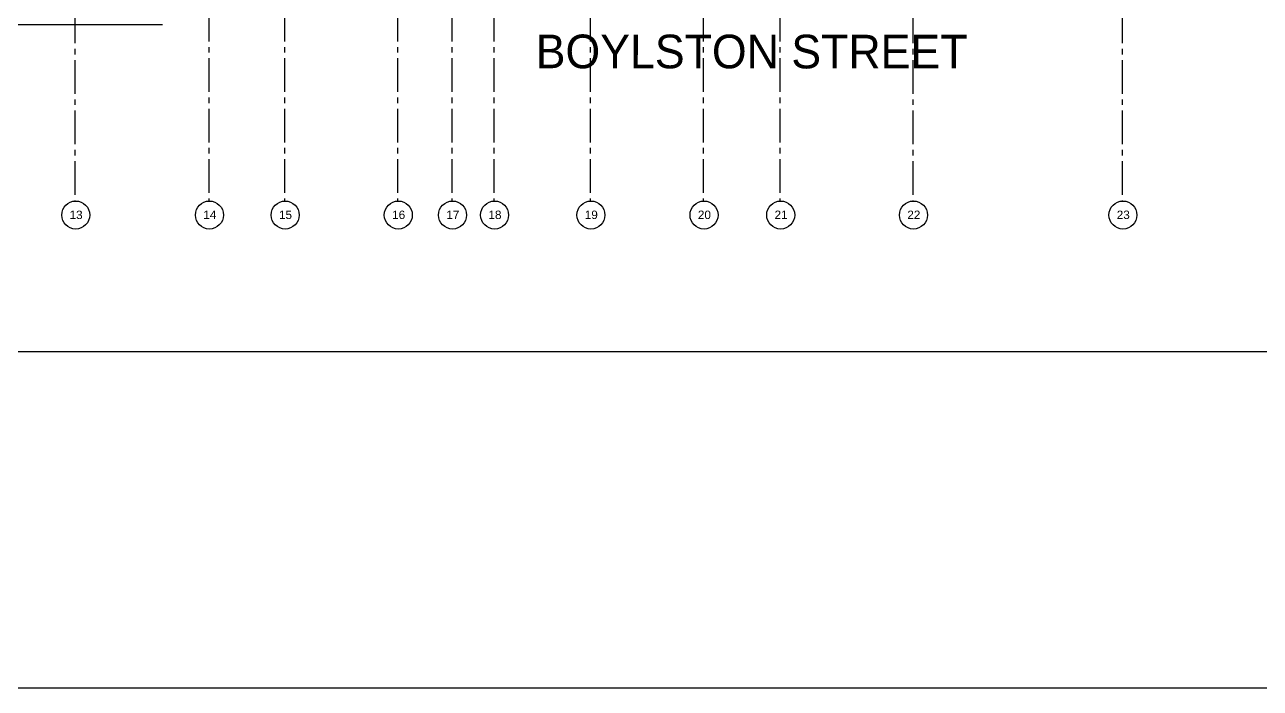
# Model space of a CAD drawing. Header units: inches. Extents: x 5931 to 10048, y 0 to 3185.
# Drawn here: x 7290 to 8612, y 0 to 710 of the extents above; entities that cross this region are included whole.
import ezdxf
from ezdxf.enums import TextEntityAlignment as Align

# ---------------------------------------------------------------- set-up
doc = ezdxf.new("R2010")
doc.units = ezdxf.units.IN
doc.header["$LTSCALE"] = 48
doc.header["$MEASUREMENT"] = 0
doc.linetypes.add('CENTER2', pattern=[1.125, 0.75, -0.125, 0.125, -0.125])
doc.linetypes.add('HIDDEN', pattern=[0.375, 0.25, -0.125])
for name, color, linetype in [('_0_Objects', 8, 'Continuous'), ('A-Grid(3-32)', 8, 'CENTER2'), ('A-Site-Pave', 8, 'Continuous'), ('S-Grid-Iden', 8, 'Continuous')]:
    doc.layers.add(name, color=color, linetype=linetype)
doc.layers.add('A-ANNO-NPLT', color=8, linetype='Continuous', plot=False)
doc.styles.add('ARIAL', font='arial.ttf', dxfattribs={"height": 0.1})
doc.styles.get("Standard").update_dxf_attribs({"font": 'arial.ttf'})

# ---------------------------------------------------------------- blocks, each defined once
blk = doc.blocks.new('Column Bubble')
blk.add_circle((-0.004, -0.002), 0.156)
blk.add_attdef('XX', text='', height=0.0938).set_placement((0, 0), align=Align.MIDDLE_CENTER)
blk = doc.blocks.new('1ST FLOOR - STRUCTURAL GRID')
at = {"layer": 'A-Grid(3-32)'}
for p, q in [((3328.5, -7426), (3328.5, -9520.7)), ((3471.5, -7424), (3471.5, -9520.7)), ((3552.5, -7424), (3552.5, -9520.7)), ((3673.5, -7424), (3673.5, -9520.7)), ((3731.5, -7424), (3731.5, -9520.7)), ((3776.5, -7424), (3776.5, -9520.7)), ((3879.5, -7424), (3879.5, -9520.7)), ((4000.5, -7424), (4000.5, -9520.7)), ((4082.5, -7424), (4082.5, -9520.7)), ((4224.5, -7426), (4224.5, -9520.7)), ((4448.5, -7426), (4448.5, -9520.7))]:
    blk.add_line(p, q, dxfattribs=at)
at = {"layer": 'S-Grid-Iden', "xscale": 96, "yscale": 96, "zscale": 96}
for p, values in [((3329.7, -9535.5), {'XX': '13'}), ((3472.7, -9535.5), {'XX': '14'}), ((3553.7, -9535.5), {'XX': '15'}), ((3674.7, -9535.5), {'XX': '16'}), ((3732.7, -9535.5), {'XX': '17'}), ((3777.7, -9535.5), {'XX': '18'}), ((3880.7, -9535.5), {'XX': '19'}), ((4001.7, -9535.5), {'XX': '20'}), ((4083.7, -9535.5), {'XX': '21'}), ((4225.7, -9535.5), {'XX': '22'}), ((4449.7, -9535.5), {'XX': '23'})]:
    blk.add_blockref('Column Bubble', p, dxfattribs=at).add_auto_attribs(values)
blk = doc.blocks.new('SITE PLAN')
at = {"layer": 'A-Site-Pave'}
blk.add_line((9603.7, -2835.2), (8375.7, -2837), dxfattribs=at)
at = {"layer": 'A-Site-Pave', "insert": (10233.7, -2845.9), "char_height": 36, "width": 859.141, "attachment_point": 2, "rotation": 359.9705, "style": 'ARIAL'}
blk.add_mtext('\\A1;{\\W0.95;BOYLSTON STREET}', dxfattribs=at)

msp = doc.modelspace()

# ---------------------------------------------------------------- linework, layer by layer
at = {"layer": 'A-ANNO-NPLT'}
for points in [[(6000, 0), (6000, 2976), (10048, 2976), (10048, 0)], [(6120, 360), (6120, 2616), (9928, 2616), (9928, 360)]]:
    msp.add_lwpolyline(points, close=True, dxfattribs=at)

# ---------------------------------------------------------------- block references
at = {"layer": '_0_Objects', "linetype": 'HIDDEN'}
msp.add_blockref('1ST FLOOR - STRUCTURAL GRID', (4015.5, 10042), dxfattribs=at)
at = {"layer": '_0_Objects'}
msp.add_blockref('SITE PLAN', (-2166, 3545.1), dxfattribs=at)

doc.saveas('drawing.dxf')
